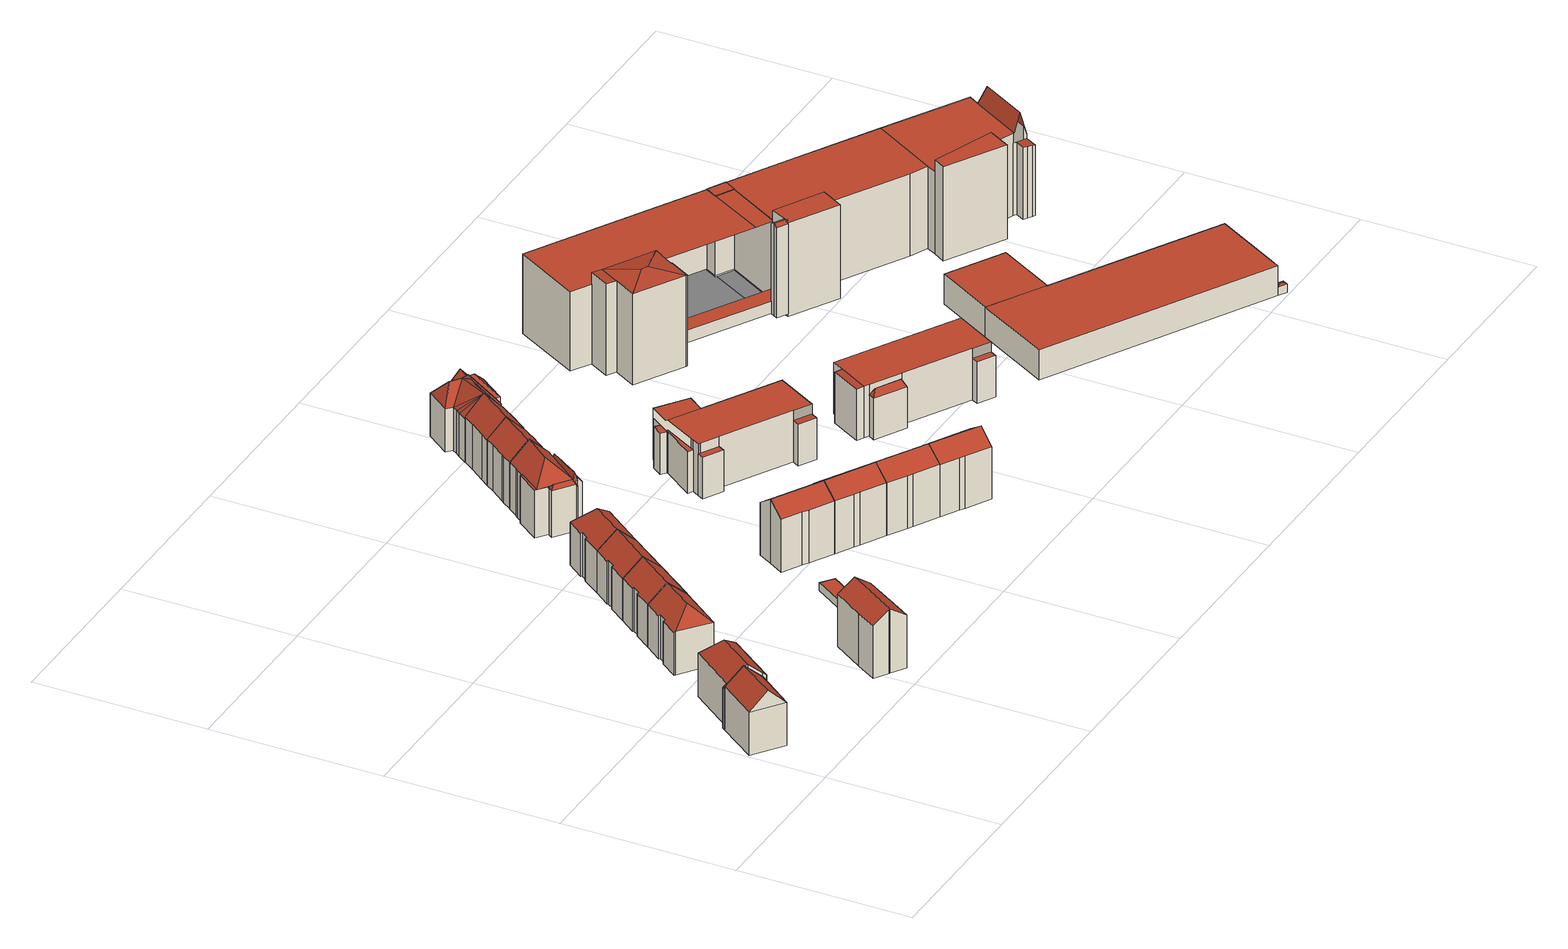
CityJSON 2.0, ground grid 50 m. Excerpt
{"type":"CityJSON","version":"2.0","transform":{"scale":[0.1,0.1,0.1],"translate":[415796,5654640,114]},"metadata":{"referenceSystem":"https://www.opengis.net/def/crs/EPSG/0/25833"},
"CityObjects":{
"building1":{"type":"Building","attributes":{"Dachtyp_tdc":"tdcGableRoof","Gemeindeschluessel":14612000,"Dachneigung":41.89,"QualitaetDacherkennung":80,"Geometrietyp2DReferenz":"3000","measuredHeight":17.75,"function":"31001_9998","roofType":"3100"},"geometry":[{"type":"Solid","lod":"2","boundaries":[[[[0,1,2,3]],[[1,4,5,2]],[[4,6,7,5]],[[6,0,3,7]],[[4,1,8]],[[0,6,9]],[[1,0,9,8]],[[6,4,8,9]],[[3,2,5,7]]]],"semantics":{"surfaces":[{"type":"WallSurface"},{"type":"RoofSurface"},{"type":"GroundSurface"}],"values":[[0,0,0,0,0,0,1,1,2]]}}]},
"building2":{"type":"Building","attributes":{"Dachtyp_tdc":"tdcHipAndGableRoof","Gemeindeschluessel":14612000,"Dachneigung":41.44,"QualitaetDacherkennung":73,"Geometrietyp2DReferenz":"3000","measuredHeight":17.71,"function":"31001_9998","roofType":"5000"},"geometry":[{"type":"Solid","lod":"2","boundaries":[[[[10,11,7,12]],[[11,13,14,7]],[[13,15,16,14]],[[15,17,18,16]],[[17,19,20,18]],[[19,21,22,20]],[[21,23,3,22]],[[23,10,12,3]],[[19,17,24]],[[17,15,13,11,10,24]],[[10,23,21,19,24]],[[12,7,14,16,18,20,22,3]]]],"semantics":{"surfaces":[{"type":"WallSurface"},{"type":"RoofSurface"},{"type":"GroundSurface"}],"values":[[0,0,0,0,0,0,0,0,1,1,1,2]]}}]},
"building3":{"type":"Building","attributes":{"Dachtyp_tdc":"tdcHipAndGableRoof","Gemeindeschluessel":14612000,"Dachneigung":41.14,"QualitaetDacherkennung":78,"Geometrietyp2DReferenz":"3000","measuredHeight":17.56,"function":"31001_9998","roofType":"5000"},"geometry":[{"type":"Solid","lod":"2","boundaries":[[[[25,26,27,28]],[[26,29,30,27]],[[29,31,32,30]],[[31,33,34,32]],[[33,35,36,34]],[[35,37,38,36]],[[37,39,40,38]],[[39,41,42,40]],[[41,43,44,42]],[[43,25,28,44]],[[39,37,45]],[[37,35,33,45]],[[33,31,29,26,25,43,41,39,45]],[[28,27,30,32,34,36,38,40,42,44]]]],"semantics":{"surfaces":[{"type":"WallSurface"},{"type":"RoofSurface"},{"type":"GroundSurface"}],"values":[[0,0,0,0,0,0,0,0,0,0,1,1,1,2]]}}]},
"building4":{"type":"Building","attributes":{"Dachtyp_tdc":"tdcGableRoof","Gemeindeschluessel":14612000,"Dachneigung":35.22,"QualitaetDacherkennung":84,"Geometrietyp2DReferenz":"3000","measuredHeight":19.2,"function":"31001_9998","roofType":"3100"},"geometry":[{"type":"Solid","lod":"2","boundaries":[[[[46,47,48,49]],[[50,51,52,53,54,55]],[[55,56,47,46,57,50]],[[48,58,59,60,61,62,63,64,65,49]],[[47,56,58,48]],[[56,55,59,58]],[[55,54,60,59]],[[54,53,61,60]],[[53,52,62,61]],[[52,51,63,62]],[[51,50,64,63]],[[50,57,65,64]],[[57,46,49,65]]]],"semantics":{"surfaces":[{"type":"WallSurface"},{"type":"RoofSurface"},{"type":"GroundSurface"}],"values":[[0,1,1,2,0,0,0,0,0,0,0,0,0]]}}]},
"building5":{"type":"Building","attributes":{"Dachtyp_tdc":"tdcGableRoof","Gemeindeschluessel":14612000,"Dachneigung":41.29,"QualitaetDacherkennung":82,"Geometrietyp2DReferenz":"3000","measuredHeight":17.6,"function":"31001_9998","roofType":"3100"},"geometry":[{"type":"Solid","lod":"2","boundaries":[[[[66,67,68,69]],[[67,70,71,68]],[[70,72,73,71]],[[72,74,75,73]],[[74,76,77,75]],[[76,78,36,77]],[[78,33,34,36]],[[33,31,32,34]],[[31,79,80,32]],[[79,66,69,80]],[[33,78,76,74]],[[74,72,70,67,66,79,31,33]],[[69,68,71,73,75,77,36,34,32,80]]]],"semantics":{"surfaces":[{"type":"WallSurface"},{"type":"RoofSurface"},{"type":"GroundSurface"}],"values":[[0,0,0,0,0,0,0,0,0,0,1,1,2]]}}]},
"building6":{"type":"Building","attributes":{"Dachtyp_tdc":"tdcGableRoof","Gemeindeschluessel":14612000,"Dachneigung":41.27,"QualitaetDacherkennung":82,"Geometrietyp2DReferenz":"3000","measuredHeight":17.6,"function":"31001_9998","roofType":"3100"},"geometry":[{"type":"Solid","lod":"2","boundaries":[[[[81,82,83,84]],[[82,85,86,83]],[[85,87,88,86]],[[87,89,90,88]],[[89,91,92,90]],[[91,76,77,92]],[[76,74,75,77]],[[74,72,73,75]],[[72,93,94,73]],[[93,81,84,94]],[[74,76,91,89]],[[89,87,85,82,81,93,72,74]],[[84,83,86,88,90,92,77,75,73,94]]]],"semantics":{"surfaces":[{"type":"WallSurface"},{"type":"RoofSurface"},{"type":"GroundSurface"}],"values":[[0,0,0,0,0,0,0,0,0,0,1,1,2]]}}]},
"building7":{"type":"Building","attributes":{"Dachtyp_tdc":"tdcPolyFlatRoof","Gemeindeschluessel":14612000,"Dachneigung":2.99,"QualitaetDacherkennung":86,"Geometrietyp2DReferenz":"3000","measuredHeight":2.38,"function":"31001_2463","roofType":"2100"},"geometry":[{"type":"Solid","lod":"2","boundaries":[[[[95,96,97,98]],[[96,99,100,97]],[[99,101,102,100]],[[101,103,104,102]],[[103,95,98,104]],[[103,101,99,96,95]],[[98,97,100,102,104]]]],"semantics":{"surfaces":[{"type":"WallSurface"},{"type":"RoofSurface"},{"type":"GroundSurface"}],"values":[[0,0,0,0,0,1,2]]}}]},
"building8":{"type":"Building","attributes":{"Dachtyp_tdc":"tdcHipAndGableRoof","Gemeindeschluessel":14612000,"Dachneigung":41.23,"QualitaetDacherkennung":81,"Geometrietyp2DReferenz":"3000","measuredHeight":17.57,"function":"31001_9998","roofType":"5000"},"geometry":[{"type":"Solid","lod":"2","boundaries":[[[[87,105,106,88]],[[105,107,108,106]],[[107,109,110,108]],[[109,111,112,110]],[[111,113,114,112]],[[113,115,116,114]],[[115,117,118,116]],[[117,119,92,118]],[[119,120,90,92]],[[120,87,88,90]],[[117,115,121]],[[115,113,111,109,107,105,87,120,121]],[[120,119,117,121]],[[88,106,108,110,112,114,116,118,92,90]]]],"semantics":{"surfaces":[{"type":"WallSurface"},{"type":"RoofSurface"},{"type":"GroundSurface"}],"values":[[0,0,0,0,0,0,0,0,0,0,1,1,1,2]]}}]},
"building9":{"type":"Building","attributes":{"Dachtyp_tdc":"tdcGableRoof","Gemeindeschluessel":14612000,"Dachneigung":35.22,"QualitaetDacherkennung":73,"Geometrietyp2DReferenz":"3000","measuredHeight":19.22,"function":"31001_9998","roofType":"3100"},"geometry":[{"type":"Solid","lod":"2","boundaries":[[[[122,123,124,125]],[[123,126,127,124]],[[126,128,129,127]],[[128,130,131,129]],[[130,132,133,131]],[[132,134,135,133]],[[134,136,137,135]],[[136,138,139,137]],[[138,122,125,139]],[[134,132,130,128]],[[128,126,123,122,138,136,134]],[[125,124,127,129,131,133,135,137,139]]]],"semantics":{"surfaces":[{"type":"WallSurface"},{"type":"RoofSurface"},{"type":"GroundSurface"}],"values":[[0,0,0,0,0,0,0,0,0,1,1,2]]}}]},
"building10":{"type":"Building","attributes":{"Gemeindeschluessel":14612000,"Geometrietyp2DReferenz":"3000","function":"31001_9998","roofType":"9999"},"children":["building10-1","building10-2","building10-3","building10-4","building10-5"]},
"building10-1":{"type":"BuildingPart","attributes":{"Dachtyp_tdc":"tdcFreeFormRoof","Dachneigung":74.5,"QualitaetDacherkennung":28,"Geometrietyp2DReferenz":"3000","measuredHeight":16.18,"roofType":"5000"},"parents":["building10"],"geometry":[{"type":"MultiSurface","lod":"2","boundaries":[[[140,141,142,143]],[[141,144,145,142]],[[146,141,140]],[[147,146,140,148]],[[147,148,149,150,151]],[[146,147,151,144,141]],[[152,143,142,145,153,154]]],"semantics":{"surfaces":[{"type":"WallSurface"},{"type":"RoofSurface"},{"type":"GroundSurface"}],"values":[0,0,1,1,1,1,2]}}]},
"building10-2":{"type":"BuildingPart","attributes":{"Dachtyp_tdc":"tdcFreeFormRoof","Dachneigung":56.16,"QualitaetDacherkennung":12,"Geometrietyp2DReferenz":"3000","measuredHeight":15.1,"roofType":"5000"},"parents":["building10"],"geometry":[{"type":"MultiSurface","lod":"2","boundaries":[[[155,156,157,153]],[[156,158,159,157]],[[158,160,161,159]],[[160,162,163,161]],[[162,164,165,163]],[[164,162,160,166]],[[160,158,167,166]],[[158,156,155,150,168,167]],[[168,169,164,166,167]],[[157,159,161,163,165,152,154,153]]],"semantics":{"surfaces":[{"type":"WallSurface"},{"type":"RoofSurface"},{"type":"GroundSurface"}],"values":[0,0,0,0,0,1,1,1,1,2]}}]},
"building10-3":{"type":"BuildingPart","attributes":{"Dachtyp_tdc":"tdcPolyFlatRoof","Dachneigung":53.75,"QualitaetDacherkennung":22,"Geometrietyp2DReferenz":"3000","measuredHeight":14.75,"roofType":"2100"},"parents":["building10"],"geometry":[{"type":"MultiSurface","lod":"2","boundaries":[[[170,171,172,173]],[[171,174,153,172]],[[175,170,173,145,144]],[[175,174,171,170]],[[173,172,153,145]]],"semantics":{"surfaces":[{"type":"WallSurface"},{"type":"RoofSurface"},{"type":"GroundSurface"}],"values":[0,0,0,1,2]}}]},
"building10-4":{"type":"BuildingPart","attributes":{"Dachtyp_tdc":"tdcPolyFlatRoof","Dachneigung":0,"QualitaetDacherkennung":34,"Geometrietyp2DReferenz":"3000","measuredHeight":14.17,"roofType":"1000"},"parents":["building10"],"geometry":[{"type":"MultiSurface","lod":"2","boundaries":[[[176,177,178,179,180]],[[181,182,163,165]],[[182,183,184,163]],[[183,176,180,184]],[[183,182,181,185,186,177,176]],[[180,179,187,165,163,184]]],"semantics":{"surfaces":[{"type":"WallSurface"},{"type":"RoofSurface"},{"type":"GroundSurface"}],"values":[0,0,0,0,1,2]}}]},
"building10-5":{"type":"BuildingPart","attributes":{"Dachtyp_tdc":"tdcHipAndGableRoof","Dachneigung":43.53,"QualitaetDacherkennung":34,"Geometrietyp2DReferenz":"3000","measuredHeight":19.17,"roofType":"5000"},"parents":["building10"],"geometry":[{"type":"MultiSurface","lod":"2","boundaries":[[[188,189,190,191]],[[189,192,193,190]],[[192,194,195,193]],[[194,196,140,143,195]],[[178,197,198,179]],[[197,188,191,198]],[[185,199,200,201]],[[200,196,194,192,201]],[[192,189,188,197,178,186,185,201]],[[191,190,193,195,143,152,165,187,179,198]]],"semantics":{"surfaces":[{"type":"WallSurface"},{"type":"RoofSurface"},{"type":"GroundSurface"}],"values":[0,0,0,0,0,0,1,1,1,2]}}]},
"building11":{"type":"Building","attributes":{"Dachtyp_tdc":"tdcFreeFormRoof","Gemeindeschluessel":14612000,"Dachneigung":35.27,"QualitaetDacherkennung":73,"Geometrietyp2DReferenz":"3000","measuredHeight":19.22,"function":"31001_9998","roofType":"5000"},"geometry":[{"type":"Solid","lod":"2","boundaries":[[[[202,203,204,133]],[[203,205,206,204]],[[205,207,208,206]],[[207,209,210,208]],[[209,138,139,210]],[[138,136,137,139]],[[136,202,133,137]],[[211,203,202,134]],[[207,205,211,134,136,138,209]],[[202,136,134]],[[205,203,211]],[[133,204,206,208,210,139,137]]]],"semantics":{"surfaces":[{"type":"WallSurface"},{"type":"RoofSurface"},{"type":"GroundSurface"}],"values":[[0,0,0,0,0,0,0,1,1,0,0,2]]}}]},
"building12":{"type":"Building","attributes":{"Dachtyp_tdc":"tdcFreeFormRoof","Gemeindeschluessel":14612000,"Dachneigung":45.13,"QualitaetDacherkennung":59,"Geometrietyp2DReferenz":"3000","measuredHeight":18.91,"function":"31001_9998","roofType":"5000"},"geometry":[{"type":"Solid","lod":"2","boundaries":[[[[212,213,214,215]],[[213,216,217,214]],[[216,218,219,217]],[[218,220,221,219]],[[220,222,223,221]],[[222,189,224,223]],[[189,225,226,224]],[[225,227,228,226]],[[227,229,230,228]],[[229,231,232,230]],[[231,212,215,232]],[[218,216,213,212,233,234,222,220]],[[233,231,229,227,225,189,234]],[[189,222,234]],[[212,231,233]],[[215,214,217,219,221,223,224,226,228,230,232]]]],"semantics":{"surfaces":[{"type":"WallSurface"},{"type":"RoofSurface"},{"type":"GroundSurface"}],"values":[[0,0,0,0,0,0,0,0,0,0,0,1,1,0,0,2]]}}]},
"building13":{"type":"Building","attributes":{"Dachtyp_tdc":"tdcFreeFormRoof","Gemeindeschluessel":14612000,"Dachneigung":35.07,"QualitaetDacherkennung":74,"Geometrietyp2DReferenz":"3000","measuredHeight":19.21,"function":"31001_9998","roofType":"5000"},"geometry":[{"type":"Solid","lod":"2","boundaries":[[[[203,235,236,204]],[[235,237,238,236]],[[237,239,240,238]],[[239,241,242,240]],[[241,205,206,242]],[[205,203,204,206]],[[243,235,203,244]],[[239,237,243,244,205,241]],[[237,235,243]],[[203,205,244]],[[204,236,238,240,242,206]]]],"semantics":{"surfaces":[{"type":"WallSurface"},{"type":"RoofSurface"},{"type":"GroundSurface"}],"values":[[0,0,0,0,0,0,1,1,0,0,2]]}}]},
"building14":{"type":"Building","attributes":{"Dachtyp_tdc":"tdcGableRoof","Gemeindeschluessel":14612000,"Dachneigung":46.49,"QualitaetDacherkennung":75,"Geometrietyp2DReferenz":"3000","measuredHeight":19.05,"function":"31001_9998","roofType":"3100"},"geometry":[{"type":"Solid","lod":"2","boundaries":[[[[245,246,247,248]],[[249,250,251,252,253,254,255,256]],[[256,257,246,245,258,249]],[[247,259,260,261,262,263,264,265,215,266,232,248]],[[246,257,259,247]],[[257,256,260,259]],[[256,255,261,260]],[[255,254,262,261]],[[254,253,263,262]],[[253,252,264,263]],[[252,251,265,264]],[[251,250,215,265]],[[250,249,266,215]],[[249,258,232,266]],[[258,245,248,232]]]],"semantics":{"surfaces":[{"type":"WallSurface"},{"type":"RoofSurface"},{"type":"GroundSurface"}],"values":[[0,1,1,2,0,0,0,0,0,0,0,0,0,0,0]]}}]},
"building15":{"type":"Building","attributes":{"Dachtyp_tdc":"tdcGableRoof","Gemeindeschluessel":14612000,"Dachneigung":35.37,"QualitaetDacherkennung":70,"Geometrietyp2DReferenz":"3000","measuredHeight":19.22,"function":"31001_9998","roofType":"3100"},"geometry":[{"type":"Solid","lod":"2","boundaries":[[[[267,268,269,270]],[[268,271,272,269]],[[271,273,274,272]],[[273,275,238,274]],[[275,276,236,238]],[[276,267,270,236]],[[235,243,277,278]],[[243,275,273,271,268,277]],[[267,278,277,268]],[[276,235,278,267]],[[275,243,235,276]],[[270,269,272,274,238,236]]]],"semantics":{"surfaces":[{"type":"WallSurface"},{"type":"RoofSurface"},{"type":"GroundSurface"}],"values":[[0,0,0,0,0,0,1,1,0,0,0,2]]}}]},
"building16":{"type":"Building","attributes":{"Dachtyp_tdc":"tdcFreeFormRoof","Gemeindeschluessel":14612000,"Dachneigung":48.77,"QualitaetDacherkennung":31,"Geometrietyp2DReferenz":"3000","measuredHeight":19.29,"function":"31001_9998","roofType":"5000"},"geometry":[{"type":"Solid","lod":"2","boundaries":[[[[279,280,281,282]],[[280,283,284,281]],[[283,285,286,284]],[[285,287,288,286]],[[287,289,290,288]],[[289,291,292,290]],[[291,293,294,292]],[[293,295,296,294]],[[295,297,298,296]],[[297,299,300,298]],[[299,301,302,300]],[[301,303,304,302]],[[303,305,306,304]],[[305,307,308,306]],[[307,309,310,308]],[[309,311,312,310]],[[311,279,282,312]],[[313,314,311,309]],[[315,316,313,309,307]],[[317,315,307,305]],[[318,319,317,305,303]],[[320,318,303,301]],[[321,320,301,299]],[[297,321,299]],[[321,297,295]],[[319,318,320,321,295,293]],[[322,323,316,315,317,319,293,291]],[[322,291,289]],[[323,322,289,287]],[[323,313,316]],[[323,314,313]],[[323,324,314]],[[287,324,323]],[[285,324,287]],[[283,324,285]],[[324,283,280]],[[324,280,279]],[[314,324,279,311]],[[282,281,284,286,288,290,292,294,296,298,300,302,304,306,308,310,312]]]],"semantics":{"surfaces":[{"type":"WallSurface"},{"type":"RoofSurface"},{"type":"GroundSurface"}],"values":[[0,0,0,0,0,0,0,0,0,0,0,0,0,0,0,0,0,1,1,1,1,1,1,0,0,1,1,1,1,1,1,1,1,1,1,1,0,1,2]]}}]},
"building17":{"type":"Building","attributes":{"Gemeindeschluessel":14612000,"Geometrietyp2DReferenz":"3000","function":"31001_9998","roofType":"9999"},"children":["building17-1","building17-2","building17-3","building17-4","building17-5","building17-6"]},
"building17-1":{"type":"BuildingPart","attributes":{"Dachtyp_tdc":"tdcPolyFlatRoof","Dachneigung":0,"QualitaetDacherkennung":51,"Geometrietyp2DReferenz":"3000","measuredHeight":12.4,"roofType":"1000"},"parents":["building17"],"geometry":[{"type":"MultiSurface","lod":"2","boundaries":[[[325,326,327,328]],[[326,329,330,327]],[[329,331,332,330]],[[331,333,334,332]],[[331,329,326,325,335,333]],[[336,328,327,330,332,334]]],"semantics":{"surfaces":[{"type":"WallSurface"},{"type":"RoofSurface"},{"type":"GroundSurface"}],"values":[0,0,0,0,1,2]}}]},
"building17-2":{"type":"BuildingPart","attributes":{"Dachtyp_tdc":"tdcPolyFlatRoof","Dachneigung":0,"QualitaetDacherkennung":41,"Geometrietyp2DReferenz":"3000","measuredHeight":12.32,"roofType":"1000"},"parents":["building17"],"geometry":[{"type":"MultiSurface","lod":"2","boundaries":[[[337,338,339,340]],[[338,341,342,339]],[[341,325,328,342]],[[325,341,338,337,343,335]],[[336,344,340,339,342,328]]],"semantics":{"surfaces":[{"type":"WallSurface"},{"type":"RoofSurface"},{"type":"GroundSurface"}],"values":[0,0,0,1,2]}}]},
"building17-3":{"type":"BuildingPart","attributes":{"Dachtyp_tdc":"tdcPolyFlatRoof","Dachneigung":2.71,"QualitaetDacherkennung":41,"Geometrietyp2DReferenz":"3000","measuredHeight":12.43,"roofType":"2100"},"parents":["building17"],"geometry":[{"type":"MultiSurface","lod":"2","boundaries":[[[345,346,347,348]],[[349,350,351,352]],[[350,345,348,351]],[[350,349,346,345]],[[348,347,352,351]]],"semantics":{"surfaces":[{"type":"WallSurface"},{"type":"RoofSurface"},{"type":"GroundSurface"}],"values":[0,0,0,1,2]}}]},
"building17-4":{"type":"BuildingPart","attributes":{"Dachtyp_tdc":"tdcPolyFlatRoof","Dachneigung":0,"QualitaetDacherkennung":49,"Geometrietyp2DReferenz":"3000","measuredHeight":15.32,"roofType":"1000"},"parents":["building17"],"geometry":[{"type":"MultiSurface","lod":"2","boundaries":[[[353,354,355,334,333]],[[354,356,357,355]],[[358,359,356,354,353]],[[334,355,357,344,336]]],"semantics":{"surfaces":[{"type":"WallSurface"},{"type":"RoofSurface"},{"type":"GroundSurface"}],"values":[0,0,1,2]}}]},
"building17-5":{"type":"BuildingPart","attributes":{"Dachtyp_tdc":"tdcPolyFlatRoof","Dachneigung":0,"QualitaetDacherkennung":40,"Geometrietyp2DReferenz":"3000","measuredHeight":12.41,"roofType":"1000"},"parents":["building17"],"geometry":[{"type":"MultiSurface","lod":"2","boundaries":[[[360,361,362,363]],[[361,364,365,362]],[[364,366,367,365]],[[366,364,361,360]],[[363,362,365,367]]],"semantics":{"surfaces":[{"type":"WallSurface"},{"type":"RoofSurface"},{"type":"GroundSurface"}],"values":[0,0,0,1,2]}}]},
"building17-6":{"type":"BuildingPart","attributes":{"Dachtyp_tdc":"tdcPolyFlatRoof","Dachneigung":0,"QualitaetDacherkennung":66,"Geometrietyp2DReferenz":"3000","measuredHeight":15.33,"roofType":"1000"},"parents":["building17"],"geometry":[{"type":"MultiSurface","lod":"2","boundaries":[[[368,369,349,352,370]],[[371,372,360,363,347,346]],[[373,374,337,340,367,366]],[[368,370,357,356]],[[356,359,374,373,372,371,369,368]],[[370,352,347,363,367,340,344,357]]],"semantics":{"surfaces":[{"type":"WallSurface"},{"type":"RoofSurface"},{"type":"GroundSurface"}],"values":[0,0,0,0,1,2]}}]},
"building18":{"type":"Building","attributes":{"Gemeindeschluessel":14612000,"Geometrietyp2DReferenz":"3000","function":"31001_9998","roofType":"9999"},"children":["building18-1","building18-2","building18-3","building18-4"]},
"building18-1":{"type":"BuildingPart","attributes":{"Dachtyp_tdc":"tdcFreeFormRoof","Dachneigung":62.76,"QualitaetDacherkennung":10,"Geometrietyp2DReferenz":"3000","measuredHeight":14.39,"roofType":"5000"},"parents":["building18"],"geometry":[{"type":"MultiSurface","lod":"2","boundaries":[[[375,376,377,378]],[[376,379,380,377]],[[379,381,382,380]],[[383,381,379]],[[384,383,379,376]],[[384,376,375]],[[383,384,375,381]],[[378,377,380,382]]],"semantics":{"surfaces":[{"type":"WallSurface"},{"type":"RoofSurface"},{"type":"GroundSurface"}],"values":[0,0,0,1,1,1,1,2]}}]},
"building18-2":{"type":"BuildingPart","attributes":{"Dachtyp_tdc":"tdcPolyFlatRoof","Dachneigung":2.95,"QualitaetDacherkennung":49,"Geometrietyp2DReferenz":"3000","measuredHeight":15.29,"roofType":"2100"},"parents":["building18"],"geometry":[{"type":"MultiSurface","lod":"2","boundaries":[[[385,386,387,388]],[[389,390,391,392]],[[390,385,388,391]],[[390,389,386,385]],[[388,387,392,391]]],"semantics":{"surfaces":[{"type":"WallSurface"},{"type":"RoofSurface"},{"type":"GroundSurface"}],"values":[0,0,0,1,2]}}]},
"building18-3":{"type":"BuildingPart","attributes":{"Dachtyp_tdc":"tdcPolyFlatRoof","Dachneigung":0,"QualitaetDacherkennung":67,"Geometrietyp2DReferenz":"3000","measuredHeight":15.29,"roofType":"1000"},"parents":["building18"],"geometry":[{"type":"MultiSurface","lod":"2","boundaries":[[[393,386,389,394,395,396,397,398]],[[399,400,401,378,382,392,387,402]],[[398,397,403,400,399]],[[396,395,375,378,401,404]],[[394,382,381]],[[394,389,392,382]],[[393,402,387,386]],[[393,398,399,402]]],"semantics":{"surfaces":[{"type":"RoofSurface"},{"type":"GroundSurface"},{"type":"WallSurface"}],"values":[0,1,2,2,2,2,2,2]}}]},
"building18-4":{"type":"BuildingPart","attributes":{"Dachtyp_tdc":"tdcPolyFlatRoof","Dachneigung":0,"QualitaetDacherkennung":41,"Geometrietyp2DReferenz":"3000","measuredHeight":12.37,"roofType":"1000"},"parents":["building18"],"geometry":[{"type":"MultiSurface","lod":"2","boundaries":[[[403,405,406,400]],[[405,407,408,406]],[[407,404,401,408]],[[404,407,405,403]],[[400,406,408,401]]],"semantics":{"surfaces":[{"type":"WallSurface"},{"type":"RoofSurface"},{"type":"GroundSurface"}],"values":[0,0,0,1,2]}}]},
"building19":{"type":"Building","attributes":{"Gemeindeschluessel":14612000,"Geometrietyp2DReferenz":"3000","function":"31001_2000","roofType":"9999"},"children":["building19-1","building19-2","building19-3","building19-4","building19-5","building19-6"]},
"building19-1":{"type":"BuildingPart","attributes":{"Dachtyp_tdc":"tdcFreeFormRoof","Dachneigung":10.97,"QualitaetDacherkennung":9,"Geometrietyp2DReferenz":"3000","measuredHeight":28.53,"roofType":"5000"},"parents":["building19"],"geometry":[{"type":"MultiSurface","lod":"2","boundaries":[[[409,410,411,412]],[[410,413,414,411]],[[413,415,416,414]],[[415,417,418,416]],[[419,420,421,422,423]],[[420,409,412,421]],[[424,425,426,427]],[[425,417,415,426]],[[415,413,427,426]],[[413,410,409,420,419,424,427]],[[412,411,414,416,418,428,429,422,421]]],"semantics":{"surfaces":[{"type":"WallSurface"},{"type":"RoofSurface"},{"type":"GroundSurface"}],"values":[0,0,0,0,0,0,1,1,1,1,2]}}]},
"building19-2":{"type":"BuildingPart","attributes":{"Dachtyp_tdc":"tdcPolyFlatRoof","Dachneigung":0,"QualitaetDacherkennung":48,"Geometrietyp2DReferenz":"3000","measuredHeight":3.74,"roofType":"1000"},"parents":["building19"],"geometry":[{"type":"MultiSurface","lod":"2","boundaries":[[[430,431,432,433]],[[431,434,435,432]],[[436,423,422,437]],[[423,436,434,431,430,438,439]],[[429,440,433,432,435,437,422]]],"semantics":{"surfaces":[{"type":"WallSurface"},{"type":"RoofSurface"},{"type":"GroundSurface"}],"values":[0,0,0,1,2]}}]},
"building19-3":{"type":"BuildingPart","attributes":{"Dachtyp_tdc":"tdcPolyFlatRoof","Dachneigung":0,"QualitaetDacherkennung":68,"Geometrietyp2DReferenz":"3000","measuredHeight":23.78,"roofType":"1000"},"parents":["building19"],"geometry":[{"type":"MultiSurface","lod":"2","boundaries":[[[441,442,443,444]],[[442,445,446,443]],[[447,448,449,450]],[[448,441,444,449]],[[448,447,451,452,453,445,442,441]],[[444,443,446,440,429,428,450,449]]],"semantics":{"surfaces":[{"type":"WallSurface"},{"type":"RoofSurface"},{"type":"GroundSurface"}],"values":[0,0,0,0,1,2]}}]},
"building19-4":{"type":"BuildingPart","attributes":{"Dachtyp_tdc":"tdcPolyFlatRoof","Dachneigung":3.52,"QualitaetDacherkennung":81,"Geometrietyp2DReferenz":"3000","measuredHeight":27.36,"roofType":"2100"},"parents":["building19"],"geometry":[{"type":"MultiSurface","lod":"2","boundaries":[[[454,455,418,417]],[[454,456,447,450,455]],[[454,417,425,456]],[[450,428,418,455]]],"semantics":{"surfaces":[{"type":"WallSurface"},{"type":"RoofSurface"},{"type":"GroundSurface"}],"values":[0,0,1,2]}}]},
"building19-5":{"type":"BuildingPart","attributes":{"Dachtyp_tdc":"tdcFreeFormRoof","Dachneigung":27.95,"QualitaetDacherkennung":19,"Geometrietyp2DReferenz":"3000","measuredHeight":27.56,"roofType":"5000"},"parents":["building19"],"geometry":[{"type":"MultiSurface","lod":"2","boundaries":[[[457,458,459,460]],[[458,461,462,459]],[[461,463,436,437,462]],[[464,465,466,435,434]],[[465,467,468,466]],[[467,469,470,468]],[[469,457,460,470]],[[465,464,463,461]],[[461,458,457,469,467,465]],[[460,459,462,437,435,466,468,470]]],"semantics":{"surfaces":[{"type":"WallSurface"},{"type":"RoofSurface"},{"type":"GroundSurface"}],"values":[0,0,0,0,0,0,0,1,1,2]}}]},
"building19-6":{"type":"BuildingPart","attributes":{"Dachtyp_tdc":"tdcPolyFlatRoof","Dachneigung":0,"QualitaetDacherkennung":77,"Geometrietyp2DReferenz":"3000","measuredHeight":23.75,"roofType":"1000"},"parents":["building19"],"geometry":[{"type":"MultiSurface","lod":"2","boundaries":[[[445,471,472,446]],[[471,473,430,433,472]],[[453,473,471,445]],[[446,472,433,440]]],"semantics":{"surfaces":[{"type":"WallSurface"},{"type":"RoofSurface"},{"type":"GroundSurface"}],"values":[0,0,1,2]}}]},
"building20":{"type":"Building","attributes":{"Gemeindeschluessel":14612000,"Geometrietyp2DReferenz":"3000","function":"31001_2000","roofType":"9999"},"children":["building20-1","building20-2","building20-3"]},
"building20-1":{"type":"BuildingPart","attributes":{"Dachtyp_tdc":"tdcPolyFlatRoof","Dachneigung":0,"QualitaetDacherkennung":31,"Geometrietyp2DReferenz":"3000","measuredHeight":8.96,"roofType":"1000"},"parents":["building20"],"geometry":[{"type":"MultiSurface","lod":"2","boundaries":[[[474,475,476,477,478]],[[475,479,480,476]],[[481,482,483,484]],[[482,485,486,487,483]],[[485,482,481,479,475,474]],[[477,476,480,484,483,487]]],"semantics":{"surfaces":[{"type":"WallSurface"},{"type":"RoofSurface"},{"type":"GroundSurface"}],"values":[0,0,0,0,1,2]}}]},
"building20-2":{"type":"BuildingPart","attributes":{"Dachtyp_tdc":"tdcPolyFlatRoof","Dachneigung":0,"QualitaetDacherkennung":38,"Geometrietyp2DReferenz":"3000","measuredHeight":9.01,"roofType":"1000"},"parents":["building20"],"geometry":[{"type":"MultiSurface","lod":"2","boundaries":[[[488,489,490,480,479]],[[489,491,492,490]],[[491,493,481,484,492]],[[493,491,489,488]],[[480,490,492,484]]],"semantics":{"surfaces":[{"type":"WallSurface"},{"type":"RoofSurface"},{"type":"GroundSurface"}],"values":[0,0,0,1,2]}}]},
"building20-3":{"type":"BuildingPart","attributes":{"Dachtyp_tdc":"tdcFreeFormRoof","Dachneigung":15.43,"QualitaetDacherkennung":37,"Geometrietyp2DReferenz":"3000","measuredHeight":2.78,"roofType":"5000"},"parents":["building20"],"geometry":[{"type":"MultiSurface","lod":"2","boundaries":[[[486,494,495,487]],[[494,496,497,495]],[[496,498,499,497]],[[498,478,477,499]],[[494,486,500,501]],[[486,478,500]],[[478,498,501,500]],[[498,496,494,501]],[[477,487,495,497,499]]],"semantics":{"surfaces":[{"type":"WallSurface"},{"type":"RoofSurface"},{"type":"GroundSurface"}],"values":[0,0,0,0,1,1,1,1,2]}}]},
"building21":{"type":"Building","attributes":{"Gemeindeschluessel":14612000,"Geometrietyp2DReferenz":"3000","function":"31001_2000","roofType":"9999"},"children":["building21-1","building21-2","building21-3","building21-4","building21-5","building21-6","building21-7"]},
"building21-1":{"type":"BuildingPart","attributes":{"Dachtyp_tdc":"tdcPolyFlatRoof","Dachneigung":0,"QualitaetDacherkennung":70,"Geometrietyp2DReferenz":"3000","measuredHeight":24.51,"roofType":"1000"},"parents":["building21"],"geometry":[{"type":"MultiSurface","lod":"2","boundaries":[[[502,503,504,505]],[[503,506,507,504]],[[508,509,510,511]],[[509,512,513,510]],[[514,515,516,517]],[[515,473,518,516]],[[473,471,519,518]],[[471,473,515,514,512,509,508,506,503,502]],[[505,504,507,511,510,513,517,516,518,519]]],"semantics":{"surfaces":[{"type":"WallSurface"},{"type":"RoofSurface"},{"type":"GroundSurface"}],"values":[0,0,0,0,0,0,0,1,2]}}]},
"building21-2":{"type":"BuildingPart","attributes":{"Dachtyp_tdc":"tdcPolyFlatRoof","Dachneigung":0,"QualitaetDacherkennung":40,"Geometrietyp2DReferenz":"3000","measuredHeight":27.98,"roofType":"1000"},"parents":["building21"],"geometry":[{"type":"MultiSurface","lod":"2","boundaries":[[[520,521,522,523,524]],[[521,525,526,522]],[[525,527,528,529,526]],[[527,525,521,520]],[[523,522,526,529]]],"semantics":{"surfaces":[{"type":"WallSurface"},{"type":"RoofSurface"},{"type":"GroundSurface"}],"values":[0,0,0,1,2]}}]},
"building21-3":{"type":"BuildingPart","attributes":{"Dachtyp_tdc":"tdcFreeFormRoof","Dachneigung":71.48,"QualitaetDacherkennung":15,"Geometrietyp2DReferenz":"3000","measuredHeight":29.77,"roofType":"5000"},"parents":["building21"],"geometry":[{"type":"MultiSurface","lod":"2","boundaries":[[[530,531,532,533,534]],[[535,536,537,538]],[[535,539,540,536]],[[539,530,534,540]],[[538,541,542,543]],[[542,531,530,539,535,543]],[[535,538,543]],[[534,533,544,545,537,536,540]]],"semantics":{"surfaces":[{"type":"WallSurface"},{"type":"RoofSurface"},{"type":"GroundSurface"}],"values":[0,0,0,0,1,1,1,2]}}]},
"building21-4":{"type":"BuildingPart","attributes":{"Dachtyp_tdc":"tdcPolyFlatRoof","Dachneigung":0,"QualitaetDacherkennung":44,"Geometrietyp2DReferenz":"3000","measuredHeight":28.05,"roofType":"1000"},"parents":["building21"],"geometry":[{"type":"MultiSurface","lod":"2","boundaries":[[[546,547,548,549]],[[547,550,551,548]],[[550,552,553,551]],[[552,554,514,517,553]],[[555,546,549,513,512]],[[555,554,552,550,547,546]],[[549,548,551,553,517,513]]],"semantics":{"surfaces":[{"type":"WallSurface"},{"type":"RoofSurface"},{"type":"GroundSurface"}],"values":[0,0,0,0,0,1,2]}}]},
"building21-5":{"type":"BuildingPart","attributes":{"Dachtyp_tdc":"tdcPolyFlatRoof","Dachneigung":7.13,"QualitaetDacherkennung":49,"Geometrietyp2DReferenz":"3000","measuredHeight":21.65,"roofType":"2100"},"parents":["building21"],"geometry":[{"type":"MultiSurface","lod":"2","boundaries":[[[532,556,557,533]],[[556,558,559,557]],[[558,560,561,559]],[[560,562,563,561]],[[562,564,565,563]],[[564,566,567,565]],[[566,564,562,560,558,556,532,568,569]],[[545,544,533,557,559,561,563,565,567]]],"semantics":{"surfaces":[{"type":"WallSurface"},{"type":"RoofSurface"},{"type":"GroundSurface"}],"values":[0,0,0,0,0,0,1,2]}}]},
"building21-6":{"type":"BuildingPart","attributes":{"Dachtyp_tdc":"tdcPolyFlatRoof","Dachneigung":0,"QualitaetDacherkennung":35,"Geometrietyp2DReferenz":"3000","measuredHeight":24.59,"roofType":"1000"},"parents":["building21"],"geometry":[{"type":"MultiSurface","lod":"2","boundaries":[[[570,571,572,573]],[[571,574,502,505,572]],[[575,570,573,519,471]],[[575,574,571,570]],[[573,572,505,519]]],"semantics":{"surfaces":[{"type":"WallSurface"},{"type":"RoofSurface"},{"type":"GroundSurface"}],"values":[0,0,0,1,2]}}]},
"building21-7":{"type":"BuildingPart","attributes":{"Dachtyp_tdc":"tdcPolyFlatRoof","Dachneigung":0,"QualitaetDacherkennung":64,"Geometrietyp2DReferenz":"3000","measuredHeight":24.53,"roofType":"1000"},"parents":["building21"],"geometry":[{"type":"MultiSurface","lod":"2","boundaries":[[[576,524,523,567,566]],[[528,508,511,529]],[[577,578,507,506]],[[577,538,537,578]],[[541,538,577,506,508,528,524,576]],[[567,523,529,511,507,578,537,545]]],"semantics":{"surfaces":[{"type":"WallSurface"},{"type":"RoofSurface"},{"type":"GroundSurface"}],"values":[0,0,0,0,1,2]}}]}
},
"vertices":[
[172,265,134],[90,155,134],[90,155,5],[172,265,5],[4,218,134],[4,218,5],[86,329,134],[86,329,5],[48,186,183],[129,296,183],
[138,290,182],[86,329,126],[138,290,5],[92,337,126],[92,337,5],[101,330,135],[101,330,5],[198,461,135],[198,461,5],[284,397,136],[284,397,5],[181,258,136],[181,258,5],[172,265,145],[217,397,182],
[299,606,137],[315,628,137],[315,628,7],[299,606,7],[312,630,133],[312,630,7],[350,681,133],[350,681,7],[395,648,183],[395,648,7],[440,615,134],[440,615,7],[349,493,134],[349,493,7],[262,557,137],[262,557,7],[259,559,133],[259,559,7],[296,609,133],[296,609,7],[328,557,183],
[602,132,171],[592,116,171],[592,116,13],[602,132,13],[603,222,204],[561,249,169],[501,159,168],[465,99,169],[505,74,202],[508,72,204],[547,45,171],[642,196,171],[547,45,13],[508,72,13],[505,74,13],[465,99,13],[501,159,13],[561,249,13],[603,222,13],[642,196,13],
[388,726,136],[403,747,136],[403,747,7],[388,726,7],[400,749,133],[400,749,7],[434,794,133],[434,794,7],[479,760,183],[479,760,7],[523,727,135],[523,727,7],[440,615,135],[385,728,133],[385,728,7],
[474,842,136],[489,863,136],[489,863,7],[474,842,7],[487,865,133],[487,865,7],[522,912,133],[522,912,7],[567,878,183],[567,878,7],[610,846,135],[610,846,7],[471,844,133],[471,844,7],
[720,238,33],[683,262,35],[683,262,12],[720,238,12],[781,413,35],[781,413,12],[820,387,33],[820,387,12],[722,237,33],[722,237,12],
[560,964,133],[560,964,7],[563,962,136],[563,962,7],[579,983,136],[579,983,7],[576,985,133],[576,985,7],[612,1034,133],[612,1034,7],[615,1032,136],[615,1032,7],[701,968,136],[701,968,7],[610,846,136],[567,878,182],[634,968,182],
[886,496,169],[871,506,169],[871,506,12],[886,496,12],[815,537,169],[815,537,12],[840,580,204],[840,580,12],[864,622,170],[864,622,12],[1004,542,170],[1004,542,12],[980,500,204],[980,500,12],[978,497,202],[978,497,12],[955,457,169],[955,457,12],
[854,1206,145],[859,1202,145],[859,1202,7],[854,1206,7],[840,1176,145],[840,1176,7],[854,1201,157],[782,1109,169],[773,1107,145],[775,1106,145],[775,1105,145],[784,1099,145],[773,1107,7],[784,1099,7],[775,1106,7],
[784,1099,129],[774,1106,146],[774,1106,7],[765,1094,146],[765,1094,7],[709,1135,146],[709,1135,7],[717,1148,146],[717,1148,7],[717,1149,146],[717,1149,7],[720,1137,158],[763,1105,158],[775,1106,146],[773,1107,146],
[851,1167,135],[794,1092,138],[794,1092,7],[851,1167,7],[784,1099,155],[840,1176,155],
[734,1238,149],[740,1234,149],[740,1234,147],[740,1234,7],[734,1238,7],[717,1149,149],[717,1148,149],[687,1172,149],[687,1172,7],[691,1168,149],[703,1185,149],[691,1168,7],
[763,1265,146],[783,1292,145],[783,1292,7],[763,1265,7],[828,1259,199],[828,1259,7],[871,1227,148],[871,1227,7],[854,1206,148],[754,1254,147],[754,1254,7],[717,1149,150],[773,1107,152],[768,1183,199],
[1004,542,171],[1140,463,171],[1140,463,12],[1092,379,169],[1092,379,12],[1023,418,169],[1023,418,12],[1007,428,169],[1007,428,12],[1117,422,204],
[945,1328,141],[930,1309,142],[930,1309,8],[945,1328,8],[935,1305,135],[935,1305,8],[889,1243,135],[889,1243,8],[884,1246,141],[884,1246,8],[871,1227,140],[871,1227,8],[783,1292,8],[800,1317,145],[800,1317,8],[807,1325,145],[807,1325,8],[838,1367,145],[838,1367,8],[857,1393,145],[857,1393,8],[900,1361,197],[826,1261,197],
[1280,383,171],[1280,383,12],[1232,299,169],[1232,299,12],[1162,339,169],[1162,339,12],[1147,347,169],[1147,347,12],[1257,343,204],[1117,423,204],
[875,1418,142],[907,1460,142],[907,1460,8],[875,1418,8],[900,1361,198],[945,1328,139],[959,1347,139],[964,1344,133],[1008,1405,133],[1005,1409,138],[1020,1430,139],[975,1463,198],[932,1494,142],[857,1393,142],[932,1494,8],[975,1463,8],[1020,1430,8],[1005,1409,8],[1008,1405,8],[964,1344,8],[959,1347,8],[900,1361,8],
[1418,305,168],[1369,220,168],[1369,220,12],[1418,305,12],[1299,260,168],[1299,260,12],[1285,269,168],[1285,269,12],[1232,299,168],[1280,383,168],[1395,264,204],[1418,305,171],
[1020,1430,134],[932,1494,134],[932,1494,6],[1020,1430,6],[950,1520,134],[950,1520,6],[960,1532,134],[960,1532,6],[970,1547,134],[970,1547,6],[954,1561,134],[954,1561,6],[1005,1630,134],[1005,1630,6],[1051,1597,134],[1051,1597,6],[1059,1607,134],[1059,1607,6],[1091,1584,134],[1091,1584,6],[1114,1568,134],[1114,1568,6],[1106,1556,134],[1106,1556,6],[1125,1541,134],[1125,1541,6],[1069,1464,134],[1069,1464,6],[1058,1471,134],[1058,1471,6],[1039,1446,134],[1039,1446,6],[1034,1449,134],[1034,1449,6],[1024,1522,199],[1020,1521,197],[1046,1539,190],[1035,1537,199],[1057,1532,190],[1060,1533,188],[1060,1532,188],[1058,1550,174],[1087,1587,172],[1004,1576,184],[1033,1554,185],[976,1462,196],
[1114,1014,131],[1100,1025,131],[1100,1025,8],[1114,1014,8],[1122,1055,131],[1122,1055,8],[1136,1044,131],[1136,1044,8],[1158,1074,131],[1158,1074,8],[1118,1019,131],[1118,1019,8],
[1066,915,131],[1052,923,131],[1052,923,8],[1066,915,8],[1117,1012,131],[1117,1012,8],[1124,1016,131],[1124,1016,8],
[1296,733,131],[1307,752,132],[1307,752,8],[1296,733,8],[1356,724,132],[1345,705,131],[1345,705,8],[1356,724,8],
[1158,1074,161],[1244,1012,161],[1244,1012,8],[1211,966,161],[1211,966,8],[1118,1019,161],[1124,1016,161],
[1111,864,132],[1100,845,132],[1100,845,8],[1111,864,8],[1044,876,132],[1044,876,8],[1055,895,132],[1055,895,8],
[1425,844,161],[1356,724,161],[1425,844,8],[1307,752,161],[1111,864,161],[1055,895,161],[1066,915,161],
[1594,588,130],[1583,569,130],[1583,569,7],[1594,588,7],[1495,619,130],[1495,619,7],[1506,638,130],[1506,638,7],[1510,623,151],[1579,584,151],
[1523,744,159],[1542,733,160],[1542,733,7],[1523,744,7],[1492,646,160],[1473,657,159],[1473,657,7],[1492,646,7],
[1561,767,160],[1506,638,160],[1594,588,160],[1778,483,160],[1828,455,160],[1897,575,160],[1897,575,7],[1828,455,7],[1778,483,7],[1561,767,7],[1828,455,131],[1778,483,131],
[1817,436,131],[1817,436,7],[1768,464,131],[1768,464,7],
[1627,1258,281],[1593,1198,281],[1593,1198,10],[1627,1258,10],[1591,1200,281],[1591,1200,10],[1450,1280,281],[1450,1280,10],[1487,1345,281],[1487,1345,10],[1637,1280,281],[1625,1259,281],[1625,1259,10],[1637,1280,10],[1637,1280,47],[1662,1322,281],[1520,1403,281],[1547,1306,295],[1565,1296,295],[1520,1403,10],[1662,1322,10],
[1972,1145,47],[1967,1146,47],[1967,1146,10],[1972,1145,10],[1946,1103,47],[1946,1103,10],[1913,1122,47],[1913,1122,10],[1925,1172,47],[1662,1322,47],[1925,1172,10],
[1545,1641,247],[2031,1365,247],[2031,1365,10],[1545,1641,10],[2012,1331,247],[2012,1331,10],[1493,1419,247],[1437,1451,247],[1437,1451,10],[1493,1419,10],[1520,1403,247],[1662,1322,247],[1925,1172,247],
[1459,1360,283],[1459,1360,10],[1493,1419,283],
[1931,1083,279],[1900,1100,279],[1900,1100,10],[1931,1083,10],[1907,1111,285],[1907,1111,10],[1913,1122,279],[1946,1103,279],[1940,1092,285],[1940,1092,10],[1938,1088,283],[1938,1088,10],[1935,1090,283],[1935,1090,10],
[2063,1303,247],[2063,1303,10],[1972,1145,247],
[2567,15,101],[1934,372,101],[1934,372,12],[2567,15,12],[2567,15,37],[2055,586,101],[2055,586,12],[2218,493,101],[2687,227,101],[2687,227,12],[2218,493,12],[2576,31,101],[2576,31,37],[2576,31,12],
[2055,586,102],[2149,751,102],[2149,751,12],[2312,658,102],[2312,658,12],[2218,493,102],
[2600,17,37],[2600,17,12],[2593,4,37],[2593,4,12],[2591,1,37],[2591,1,12],[2579,18,39],[2592,11,39],
[2083,1337,247],[2252,1243,247],[2252,1243,2],[2083,1337,2],[2491,1106,247],[2491,1106,2],[2382,915,247],[2330,938,247],[2330,938,2],[2382,915,2],[2104,1068,247],[2104,1068,2],[1966,1144,247],[1967,1146,247],[1967,1146,2],[1966,1144,2],[1972,1145,2],[2063,1303,2],
[2550,820,282],[2515,757,282],[2515,757,2],[2550,820,2],[2550,820,247],[2347,853,282],[2347,853,2],[2367,887,282],[2367,887,247],[2367,887,2],
[2666,778,225],[2665,777,225],[2665,777,213],[2665,777,2],[2666,778,2],[2739,922,247],[2739,922,2],[2709,939,2],[2709,939,247],[2658,782,250],[2658,782,2],[2624,792,247],[2641,786,301],[2716,915,300],[2641,786,2],[2624,792,2],
[2068,1004,282],[1931,1083,282],[1931,1083,2],[2068,1004,2],[1935,1090,282],[1935,1090,2],[1938,1088,282],[1938,1088,2],[1966,1144,282],[2104,1068,282],
[2646,744,213],[2646,744,2],[2640,748,214],[2640,748,2],[2627,755,215],[2627,755,2],[2615,762,217],[2615,762,2],[2630,788,217],[2630,788,2],[2621,794,218],[2621,794,2],[2641,786,216],[2624,792,218],
[2012,1331,248],[2031,1365,248],[2031,1365,2],[2012,1331,2],[2083,1337,248],[2063,1303,248],
[2621,794,247],[2727,969,247],[2727,969,2]
]}
